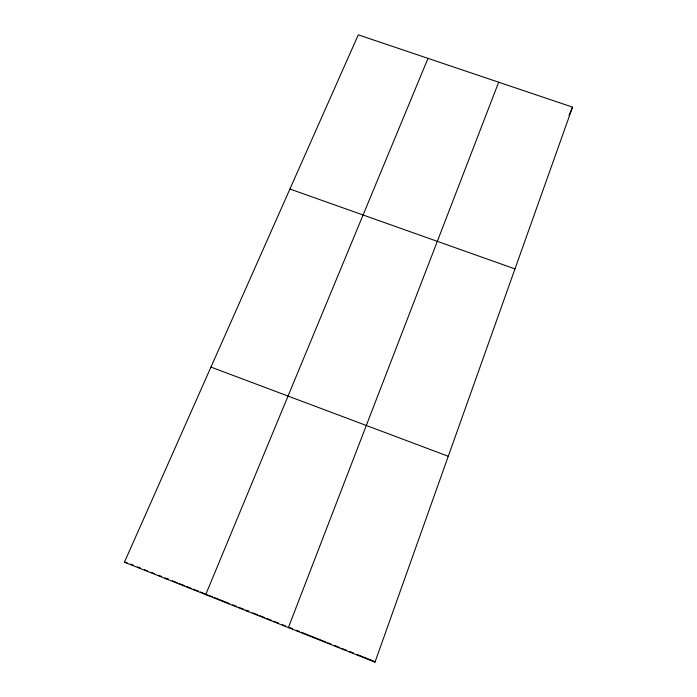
<?xml version="1.0" encoding="UTF-8"?>
<svg xmlns="http://www.w3.org/2000/svg" width="697" height="697" viewBox="0 0 697 697"><rect width="100%" height="100%" fill="white"/><g stroke="black" fill="none" stroke-linecap="round" stroke-linejoin="round"><path stroke-width="1.05" d="M374.995 662.15L572.559 107.129L358.284 34.85L124.441 562.183L374.995 662.15L374.489 661.427L356.629 654.3M288.384 627.596L498.686 82.211M428.002 58.365L205.737 594.619L208.394 595.16M568.996 115.336L572.559 107.129M246.886 611.034L248.785 611.278L245.753 610.067M164.919 578.336L168.325 579.181L165.346 577.987M124.441 562.183L127.542 563.037M289.917 189.018L514.97 268.911M210.956 367.084L448.276 456.282M130.566 564.117L133.545 565.302M137.518 566.888L140.498 568.081M144.479 569.667L147.459 570.852M151.432 572.437L154.412 573.631M158.385 575.217L161.364 576.402M172.333 580.775L177.343 582.779M179.338 583.572L184.348 585.576M186.352 586.369L191.361 588.373M193.365 589.165L198.375 591.169M200.379 591.971L205.388 593.966M209.405 595.569L212.428 596.771M214.449 597.582L229.601 603.619M232.624 604.83L236.666 606.442M238.688 607.253L243.732 609.265M252.758 612.863L257.724 614.841M259.711 615.634L264.677 617.62M266.663 618.413L271.63 620.391M273.616 621.184L278.582 623.162M282.555 624.747L285.535 625.941M289.508 627.527L292.531 628.729M296.565 630.341L299.588 631.543M301.601 632.345L325.778 641.989M327.79 642.791L330.814 644.002M334.795 645.588L339.761 647.565M341.739 648.358L346.705 650.336M349.685 651.529L353.649 653.115"/></g></svg>
